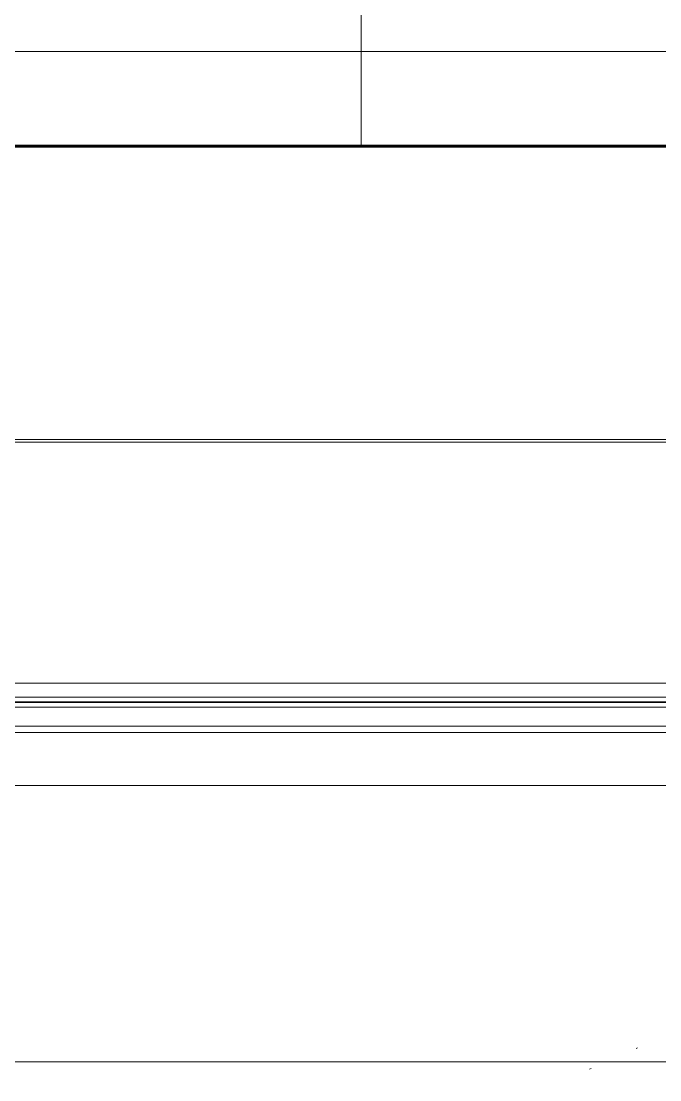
# Model space of a CAD drawing. Extents: x -1701 to 23780, y -363 to 7742.
# Drawn here: x 3075.5 to 3115.9, y 2799.9 to 2866.9 of the extents above; entities that cross this region are included whole.
import ezdxf
from ezdxf.enums import TextEntityAlignment as Align

# ---------------------------------------------------------------- set-up
doc = ezdxf.new("R2010")
doc.units = 0
doc.header["$LTSCALE"] = 25
doc.header["$MEASUREMENT"] = 0
doc.linetypes.add('Audi$0$DOT2', pattern=[0.125, 0, -0.125])
doc.layers.get('0').update_dxf_attribs({"color": 9, "lineweight": 9})
for name, color, linetype, lineweight in [('Audi$0$06D', 8, 'Continuous', 9), ('Audi$0$10', 8, 'Continuous', 9), ('Audi$0$20', 8, 'Audi$0$DOT2', 9), ('Audi$0$22', 8, 'Continuous', 9), ('Audi$0$cam s', 8, 'Continuous', 9)]:
    doc.layers.add(name, color=color, linetype=linetype, lineweight=lineweight)
doc.styles.add('Audi$0$Arial', font='arial.ttf', dxfattribs={"height": 2.5})

# ---------------------------------------------------------------- blocks, each defined once
blk = doc.blocks.new('Audi$0$fsdfsfsfsfd')
at = {"layer": 'Audi$0$06D'}
for p, q in [((52607.25, -74585.327), (52607.25, -74485.445)), ((52613.74, -74585.314), (52613.74, -74488.072))]:
    blk.add_line(p, q, dxfattribs=at)
at = {"layer": 'Audi$0$06D', "elevation": 0}
for points in [[(52628.999, -74473.859), (52628.999, -74596.731)], [(52591.75, -74474.977), (52589.75, -74474.977), (52589.75, -74595.977), (52591.75, -74595.977)]]:
    blk.add_lwpolyline(points, dxfattribs=at)
at = {"layer": 'Audi$0$20', "elevation": 0}
blk.add_lwpolyline([(52607.49, -74590.872), (52562.943, -74489.432)], dxfattribs=at)
at = {"layer": 'Audi$0$cam s', "lineweight": 20}
for p, q in [((52610.612, -74486.423), (52610.612, -74584.204)), ((52611.012, -74486.423), (52611.012, -74584.204)), ((52612.212, -74486.423), (52612.212, -74583.514)), ((52612.512, -74486.423), (52612.512, -74583.514)), ((52612.55, -74486.423), (52612.55, -74583.514)), ((52612.85, -74486.423), (52612.85, -74583.514))]:
    blk.add_line(p, q, dxfattribs=at)
blk = doc.blocks.new('Audi$0$p-zemin kat')
at = {"layer": 'Audi$0$06D'}
for points in [[(2529.825, 2825), (2529.825, 2865), (4067.5, 2865), (4067.5, 2825)], [(3034.5, 2840.423), (3158.942, 2840.423)]]:
    blk.add_lwpolyline(points, dxfattribs=at)
at = {"layer": 'Audi$0$10', "const_width": 0.2}
blk.add_lwpolyline([(2529.825, 2859), (4067.2, 2859)], dxfattribs=at)
at = {"rotation": 90}
blk.add_blockref('Audi$0$fsdfsfsfsfd', (-71437.977, -49788.75), dxfattribs=at)
blk = doc.blocks.new('Audi$0$0_windowno')
blk.add_lwpolyline([(3.536, 0), (11.536, 0)])
at = {"style": 'Audi$0$Arial'}
blk.add_attdef('GENISLIK', text='', height=2, dxfattribs=at).set_placement((4.036, 0), align=Align.BOTTOM_LEFT)
blk.add_attdef('PENCERENO', text='', height=2, dxfattribs=at).set_placement((0, 0), align=Align.MIDDLE_CENTER)
blk.add_attdef('YUKSEKLIK', text='', height=2, dxfattribs=at).set_placement((4.036, -0.5), align=Align.TOP_LEFT)
blk = doc.blocks.new('Audi')
at = {"layer": 'Audi$0$10'}
blk.add_blockref('Audi$0$p-zemin kat', (0, 0), dxfattribs=at)
at = {"layer": 'Audi$0$22', "xscale": -5, "yscale": 5, "zscale": 5, "rotation": 90}
blk.add_blockref('Audi$0$0_windowno', (3096.992, 2916.678), dxfattribs=at)

msp = doc.modelspace()

# ---------------------------------------------------------------- block references
at = {"color": 6}
msp.add_blockref('Audi', (0, 0), dxfattribs=at)

doc.saveas('drawing.dxf')
